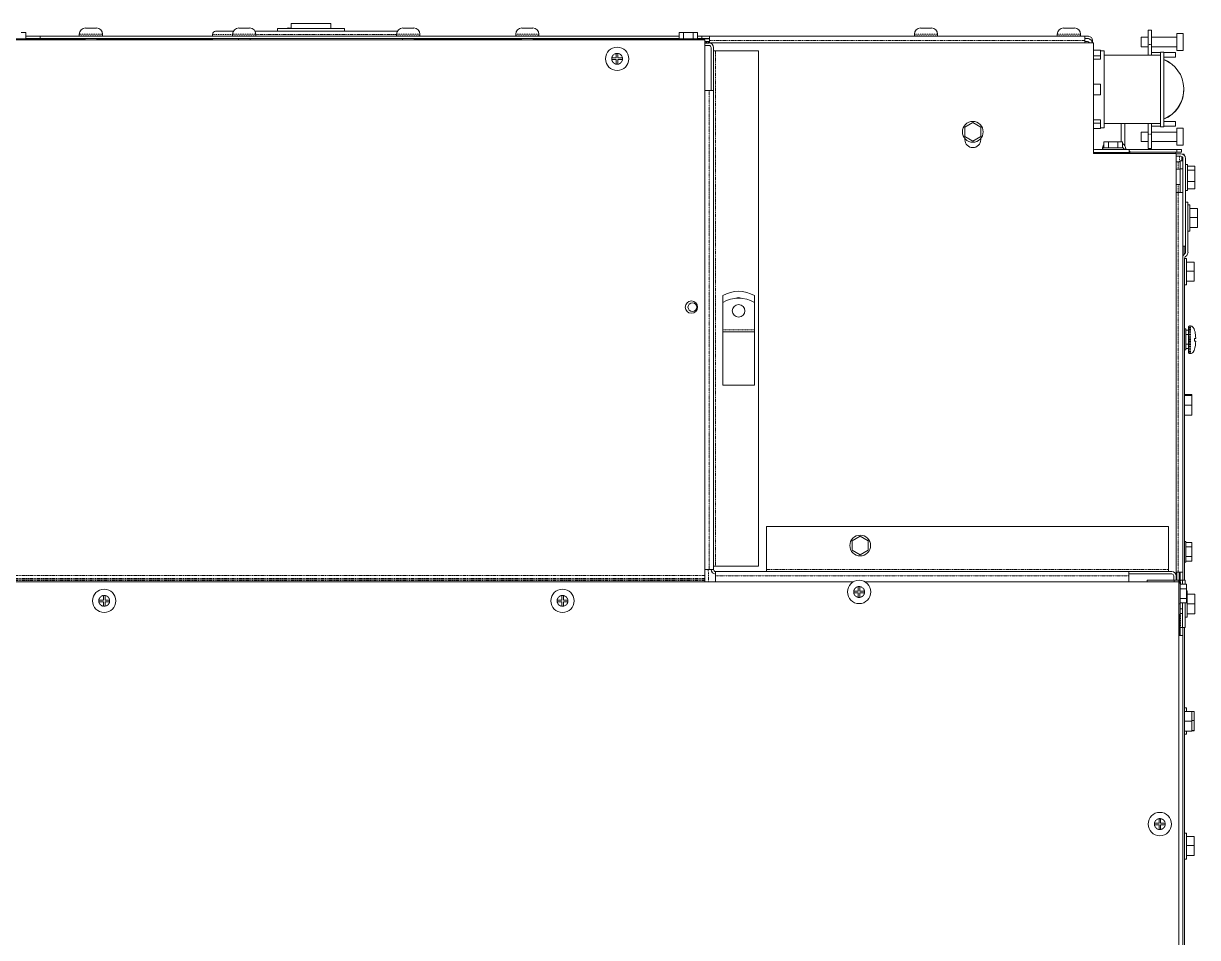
# Model space of a CAD drawing. Header units: millimetres. Extents: x 60499 to 556746, y 248297 to 497145.
# Drawn here: x 503320 to 518918, y 370413 to 382555 of the extents above; entities that cross this region are included whole.
import ezdxf

# ---------------------------------------------------------------- set-up
doc = ezdxf.new("R2010")
doc.units = ezdxf.units.MM
doc.linetypes.add('PHANTOM', pattern=[20, 10, -2, 2, -2, 2, -2])

msp = doc.modelspace()

# ---------------------------------------------------------------- linework, layer by layer
at = {"color": 7, "lineweight": 13, "ltscale": 2.46904e-05}
for p, q in [((504143, 382495), (504144, 382495)), ((506180, 382495), (506181, 382495)), ((508359, 382495), (508360, 382495)), ((509942, 382495), (509942, 382495)), ((517137, 382495), (517138, 382495))]:
    msp.add_line(p, q, dxfattribs=at)
at = {"color": 7, "lineweight": 13, "ltscale": 0.0018}
for p, q in [((504144, 382495), (504205, 382495)), ((504227, 382495), (504287, 382495)), ((506181, 382495), (506241, 382495)), ((506263, 382495), (506324, 382495)), ((508360, 382495), (508421, 382495)), ((508442, 382495), (508503, 382495)), ((509942, 382495), (510003, 382495)), ((510025, 382495), (510085, 382495)), ((515239, 382495), (515300, 382495)), ((515321, 382495), (515382, 382495)), ((517138, 382495), (517198, 382495)), ((517220, 382495), (517281, 382495)), ((511196, 382158), (511196, 382097)), ((511218, 382097), (511218, 382158)), ((511196, 382097), (511136, 382097)), ((511136, 382075), (511196, 382075)), ((511196, 382075), (511196, 382015)), ((511279, 382097), (511218, 382097)), ((511218, 382075), (511279, 382075)), ((511218, 382015), (511218, 382075)), ((518645, 380880), (518705, 380880)), ((518645, 380846), (518705, 380846)), ((514411, 375014), (514351, 375014)), ((514351, 374992), (514411, 374992)), ((514411, 375074), (514411, 375014)), ((514411, 374992), (514411, 374931)), ((514433, 375014), (514433, 375074)), ((514494, 375014), (514433, 375014)), ((514433, 374992), (514494, 374992)), ((514433, 374931), (514433, 374992)), ((504381, 374896), (504321, 374896)), ((504321, 374874), (504381, 374874)), ((504381, 374957), (504381, 374896)), ((504381, 374874), (504381, 374814)), ((504403, 374896), (504403, 374957)), ((504464, 374896), (504403, 374896)), ((504403, 374874), (504464, 374874)), ((504403, 374814), (504403, 374874)), ((510470, 374896), (510410, 374896)), ((510410, 374874), (510470, 374874)), ((510470, 374957), (510470, 374896)), ((510470, 374874), (510470, 374814)), ((510492, 374896), (510492, 374957)), ((510552, 374896), (510492, 374896)), ((510492, 374874), (510552, 374874)), ((510492, 374814), (510492, 374874)), ((518406, 371931), (518346, 371931)), ((518346, 371909), (518406, 371909)), ((518406, 371991), (518406, 371931)), ((518406, 371909), (518406, 371848)), ((518428, 371931), (518428, 371991)), ((518489, 371931), (518428, 371931)), ((518428, 371909), (518489, 371909)), ((518428, 371848), (518428, 371909))]:
    msp.add_line(p, q, dxfattribs=at)
at = {"color": 7, "lineweight": 13, "ltscale": 0.000325361}
for p, q in [((504205, 382495), (504216, 382495)), ((506241, 382495), (506252, 382495)), ((506252, 382495), (506263, 382495)), ((508421, 382495), (508432, 382495)), ((510003, 382495), (510014, 382495)), ((510014, 382495), (510025, 382495)), ((515300, 382495), (515310, 382495)), ((515310, 382495), (515321, 382495)), ((517198, 382495), (517209, 382495)), ((517209, 382495), (517220, 382495))]:
    msp.add_line(p, q, dxfattribs=at)
at = {"color": 7, "lineweight": 13, "ltscale": 0.000325391}
for p, q in [((504216, 382495), (504227, 382495)), ((508432, 382495), (508442, 382495))]:
    msp.add_line(p, q, dxfattribs=at)
at = {"color": 7, "lineweight": 13, "ltscale": 2.47805e-05}
for p, q in [((504287, 382495), (504288, 382495)), ((506324, 382495), (506324, 382495)), ((508503, 382495), (508504, 382495))]:
    msp.add_line(p, q, dxfattribs=at)
at = {"color": 7, "lineweight": 13, "ltscale": 0.03937}
for p, q in [((507571, 382489), (506694, 382489)), ((512370, 382338), (495554, 382338)), ((503350, 382352), (504138, 382352)), ((503541, 382385), (512029, 382385)), ((503541, 382354), (512029, 382354)), ((504293, 382352), (505830, 382352)), ((508287, 382453), (506396, 382453)), ((508509, 382352), (509936, 382352)), ((510091, 382352), (512029, 382352)), ((512370, 375569), (512370, 382338)), ((512435, 382385), (517419, 382385)), ((517535, 382299), (512370, 382299)), ((513084, 382191), (513084, 375347)), ((517535, 380829), (517535, 382299)), ((518426, 381184), (518426, 382175)), ((518468, 381184), (518468, 382175)), ((512488, 381666), (512488, 375301)), ((518635, 380829), (517535, 380829)), ((518635, 375216), (518635, 380829)), ((518724, 380762), (518724, 379599)), ((518758, 379599), (518758, 380762)), ((518722, 380309), (518722, 375264)), ((518791, 379516), (518791, 380180)), ((518746, 375159), (518746, 379436)), ((513193, 375872), (518530, 375872)), ((514346, 375137), (495541, 375137)), ((512514, 375275), (518005, 375275)), ((518669, 375137), (514499, 375137)), ((518669, 363494), (518669, 375137)), ((518746, 367600), (518746, 374529)), ((518722, 374424), (518722, 367705))]:
    msp.add_line(p, q, dxfattribs=at)
at = {"color": 7, "lineweight": 13, "ltscale": 0.001067}
for p, q in [((506694, 382489), (506694, 382453)), ((507586, 382489), (507586, 382453))]:
    msp.add_line(p, q, dxfattribs=at)
at = {"color": 7, "lineweight": 13, "ltscale": 2.47204e-05}
msp.add_line((506840, 382495), (506841, 382495), dxfattribs=at)
at = {"color": 7, "lineweight": 13, "ltscale": 0.001024}
msp.add_line((506841, 382495), (506875, 382495), dxfattribs=at)
at = {"color": 7, "lineweight": 13, "ltscale": 0.015484}
msp.add_line((507395, 382555), (506875, 382555), dxfattribs=at)
at = {"color": 7, "lineweight": 13, "ltscale": 0.001968}
for p, q in [((506875, 382489), (506875, 382555)), ((507404, 382489), (507404, 382555))]:
    msp.add_line(p, q, dxfattribs=at)
at = {"color": 7, "lineweight": 13, "ltscale": 0.00026838}
msp.add_line((507395, 382555), (507404, 382555), dxfattribs=at)
at = {"color": 7, "lineweight": 13, "ltscale": 0.000452747}
msp.add_line((507571, 382489), (507586, 382489), dxfattribs=at)
at = {"color": 7, "lineweight": 13, "ltscale": 2.47505e-05}
for p, q in [((510085, 382495), (510086, 382495)), ((515238, 382495), (515239, 382495)), ((515382, 382495), (515383, 382495)), ((517281, 382495), (517282, 382495))]:
    msp.add_line(p, q, dxfattribs=at)
at = {"color": 7, "lineweight": 13, "ltscale": 0.0082}
for p, q in [((503089, 382351), (503364, 382351)), ((512015, 382351), (512290, 382351)), ((517660, 380902), (517936, 380902)), ((517660, 380883), (517936, 380883)), ((518762, 378497), (518762, 378222)), ((518762, 375675), (518762, 375400)), ((518688, 375119), (518688, 374844))]:
    msp.add_line(p, q, dxfattribs=at)
at = {"color": 7, "lineweight": 13, "ltscale": 0.001804}
for p, q in [((503289, 382434), (503350, 382434)), ((512029, 382434), (512090, 382434)), ((512216, 382434), (512276, 382434)), ((517674, 380985), (517735, 380985)), ((517861, 380985), (517922, 380985)), ((518844, 375661), (518844, 375601)), ((518844, 375475), (518844, 375414)), ((518771, 375105), (518771, 375044)), ((518771, 374918), (518771, 374858))]:
    msp.add_line(p, q, dxfattribs=at)
at = {"color": 7, "lineweight": 13, "ltscale": 0.00245}
for p, q in [((503350, 382351), (503350, 382434)), ((512029, 382351), (512029, 382434)), ((512090, 382351), (512090, 382434)), ((512216, 382351), (512216, 382434)), ((512276, 382351), (512276, 382434)), ((517674, 380902), (517674, 380985)), ((517735, 380902), (517735, 380985)), ((517861, 380902), (517861, 380985)), ((517922, 380902), (517922, 380985)), ((518762, 375661), (518844, 375661)), ((518762, 375601), (518844, 375601)), ((518762, 375475), (518844, 375475)), ((518762, 375414), (518844, 375414)), ((518688, 375105), (518771, 375105)), ((518688, 375044), (518771, 375044)), ((518688, 374918), (518771, 374918)), ((518688, 374858), (518771, 374858))]:
    msp.add_line(p, q, dxfattribs=at)
at = {"color": 7, "lineweight": 13, "ltscale": 0.005698}
for p, q in [((503350, 382385), (503541, 382385)), ((503350, 382354), (503541, 382354))]:
    msp.add_line(p, q, dxfattribs=at)
at = {"color": 7, "lineweight": 13, "ltscale": 0.000392643}
for p, q in [((503364, 382351), (503364, 382338)), ((512015, 382351), (512015, 382338)), ((512290, 382351), (512290, 382338))]:
    msp.add_line(p, q, dxfattribs=at)
at = {"color": 7, "lineweight": 13, "ltscale": 0.000900028}
for p, q in [((503541, 382385), (503541, 382354)), ((512330, 382385), (512330, 382354))]:
    msp.add_line(p, q, dxfattribs=at)
at = {"color": 7, "linetype": 'PHANTOM', "lineweight": 13, "ltscale": 0.0046}
for p, q in [((504061, 382413), (504216, 382413)), ((504216, 382413), (504370, 382413)), ((506098, 382413), (506252, 382413)), ((506252, 382413), (506407, 382413)), ((508277, 382413), (508432, 382413)), ((508432, 382413), (508586, 382413)), ((509859, 382413), (510014, 382413)), ((510014, 382413), (510168, 382413)), ((515156, 382413), (515310, 382413)), ((515310, 382413), (515465, 382413)), ((517055, 382413), (517209, 382413)), ((517209, 382413), (517364, 382413))]:
    msp.add_line(p, q, dxfattribs=at)
at = {"color": 7, "lineweight": 13, "ltscale": 0.000600019}
for p, q in [((504061, 382393), (504061, 382413)), ((504370, 382393), (504370, 382413)), ((506098, 382393), (506098, 382413)), ((506407, 382393), (506407, 382413)), ((508277, 382393), (508277, 382413)), ((508586, 382393), (508586, 382413)), ((509859, 382393), (509859, 382413)), ((510168, 382393), (510168, 382413)), ((515156, 382393), (515156, 382413)), ((515465, 382393), (515465, 382413)), ((517055, 382393), (517055, 382413)), ((517055, 382393), (517055, 382413)), ((517364, 382393), (517364, 382413))]:
    msp.add_line(p, q, dxfattribs=at)
at = {"color": 7, "linetype": 'PHANTOM', "lineweight": 13, "ltscale": 0.0092}
for p, q in [((504370, 382393), (504061, 382393)), ((506407, 382393), (506098, 382393)), ((508586, 382393), (508277, 382393)), ((510168, 382393), (509859, 382393)), ((515465, 382393), (515156, 382393)), ((517364, 382393), (517055, 382393))]:
    msp.add_line(p, q, dxfattribs=at)
at = {"color": 7, "lineweight": 13, "ltscale": 0.0087}
for p, q in [((504362, 382385), (504069, 382385)), ((506398, 382385), (506106, 382385)), ((508578, 382385), (508285, 382385)), ((510160, 382385), (509868, 382385)), ((515457, 382385), (515164, 382385)), ((517355, 382385), (517063, 382385))]:
    msp.add_line(p, q, dxfattribs=at)
at = {"color": 7, "lineweight": 13, "ltscale": 0.000479751}
for p, q in [((504138, 382338), (504138, 382354)), ((504293, 382338), (504293, 382354)), ((506175, 382338), (506175, 382354)), ((506330, 382338), (506330, 382354)), ((509936, 382338), (509936, 382354)), ((510091, 382338), (510091, 382354))]:
    msp.add_line(p, q, dxfattribs=at)
at = {"color": 7, "linetype": 'PHANTOM', "lineweight": 13, "ltscale": 0.007975}
msp.add_line((506098, 382411), (505830, 382411), dxfattribs=at)
at = {"color": 7, "lineweight": 13, "ltscale": 0.000795379}
msp.add_line((505830, 382411), (505830, 382385), dxfattribs=at)
at = {"color": 7, "lineweight": 13, "ltscale": 0.000479871}
for p, q in [((505830, 382354), (505830, 382338)), ((508354, 382338), (508354, 382354)), ((508509, 382338), (508509, 382354))]:
    msp.add_line(p, q, dxfattribs=at)
at = {"color": 7, "lineweight": 13, "ltscale": 0.007036}
msp.add_line((506108, 382453), (505872, 382453), dxfattribs=at)
at = {"color": 7, "linetype": 'PHANTOM', "lineweight": 13, "ltscale": 0.03937}
for p, q in [((508277, 382411), (506407, 382411)), ((512435, 382328), (517419, 382328)), ((512514, 382191), (512514, 375347)), ((512428, 381666), (512428, 375301)), ((518659, 380309), (518659, 375264)), ((513193, 375301), (518530, 375301)), ((512370, 375223), (496813, 375223)), ((512370, 375183), (496813, 375183)), ((512370, 375174), (496813, 375174)), ((512370, 375156), (496813, 375156)), ((512514, 375216), (518005, 375216))]:
    msp.add_line(p, q, dxfattribs=at)
at = {"color": 7, "lineweight": 13, "ltscale": 0.00375}
for p, q in [((512090, 382434), (512216, 382434)), ((515827, 381179), (515827, 381053)), ((516037, 381053), (516037, 381179)), ((517735, 380985), (517861, 380985)), ((514331, 375683), (514331, 375557)), ((514541, 375557), (514541, 375683)), ((518844, 375601), (518844, 375475)), ((518771, 375044), (518771, 374918))]:
    msp.add_line(p, q, dxfattribs=at)
at = {"color": 7, "lineweight": 13, "ltscale": 0.001603}
for p, q in [((512276, 382385), (512330, 382385)), ((512276, 382354), (512330, 382354))]:
    msp.add_line(p, q, dxfattribs=at)
at = {"color": 7, "lineweight": 13, "ltscale": 0.004728}
msp.add_line((512276, 382352), (512435, 382352), dxfattribs=at)
at = {"color": 7, "lineweight": 13, "ltscale": 0.003125}
for p, q in [((512330, 382385), (512435, 382385)), ((512330, 382354), (512435, 382354)), ((518689, 380624), (518689, 380729)), ((518722, 380624), (518722, 380729)), ((518689, 375159), (518689, 375264)), ((518722, 375159), (518722, 375264)), ((518689, 374424), (518689, 374529)), ((518722, 374424), (518722, 374529))]:
    msp.add_line(p, q, dxfattribs=at)
at = {"color": 7, "lineweight": 13, "ltscale": 0.001924}
msp.add_line((512370, 382318), (512435, 382318), dxfattribs=at)
at = {"color": 7, "lineweight": 13, "ltscale": 0.001675}
for p, q in [((512435, 382385), (512435, 382328)), ((517419, 382385), (517419, 382328))]:
    msp.add_line(p, q, dxfattribs=at)
at = {"color": 7, "lineweight": 13, "ltscale": 0.000887172}
for p, q in [((512435, 382299), (512435, 382328)), ((517419, 382299), (517419, 382328)), ((517524, 382299), (517524, 382328))]:
    msp.add_line(p, q, dxfattribs=at)
at = {"color": 7, "lineweight": 13, "ltscale": 0.00145}
for p, q in [((517419, 382385), (517468, 382385)), ((517419, 382354), (517468, 382354))]:
    msp.add_line(p, q, dxfattribs=at)
at = {"color": 7, "lineweight": 13, "ltscale": 0.001125}
for p, q in [((517457, 382354), (517419, 382354)), ((517457, 382314), (517419, 382314))]:
    msp.add_line(p, q, dxfattribs=at)
at = {"color": 7, "lineweight": 13, "ltscale": 0.001875}
for p, q in [((518168, 382310), (518168, 382373)), ((518168, 382247), (518168, 382310)), ((518168, 381113), (518168, 381050)), ((518168, 381050), (518168, 380987))]:
    msp.add_line(p, q, dxfattribs=at)
at = {"color": 7, "lineweight": 13, "ltscale": 0.002735}
for p, q in [((518260, 382373), (518168, 382373)), ((518260, 382247), (518168, 382247)), ((518168, 381113), (518260, 381113)), ((518168, 380987), (518260, 380987))]:
    msp.add_line(p, q, dxfattribs=at)
at = {"color": 7, "lineweight": 13, "ltscale": 0.00575}
for p, q in [((518260, 382274), (518260, 382467)), ((518308, 382467), (518308, 382274)), ((518260, 380893), (518260, 381086)), ((518308, 381086), (518308, 380893))]:
    msp.add_line(p, q, dxfattribs=at)
at = {"color": 7, "lineweight": 13, "ltscale": 0.00144}
for p, q in [((518260, 382467), (518308, 382467)), ((518308, 380893), (518260, 380893))]:
    msp.add_line(p, q, dxfattribs=at)
at = {"color": 7, "lineweight": 13, "ltscale": 0.01}
for p, q in [((518644, 382373), (518308, 382373)), ((518644, 382247), (518308, 382247)), ((518308, 381113), (518644, 381113)), ((518308, 380987), (518644, 380987))]:
    msp.add_line(p, q, dxfattribs=at)
at = {"color": 7, "lineweight": 13, "ltscale": 0.003375}
for p, q in [((518644, 382310), (518644, 382423)), ((518728, 382310), (518728, 382423)), ((518644, 382196), (518644, 382310)), ((518728, 382196), (518728, 382310)), ((518644, 381163), (518644, 381050)), ((518728, 381163), (518728, 381050)), ((518644, 381050), (518644, 380937)), ((518728, 381050), (518728, 380937))]:
    msp.add_line(p, q, dxfattribs=at)
at = {"color": 7, "lineweight": 13, "ltscale": 0.0025}
for p, q in [((518728, 382423), (518644, 382423)), ((518728, 382196), (518644, 382196)), ((518644, 381163), (518728, 381163)), ((518644, 380937), (518728, 380937))]:
    msp.add_line(p, q, dxfattribs=at)
at = {"color": 7, "lineweight": 13, "ltscale": 0.00065}
for p, q in [((511218, 382158), (511196, 382158)), ((511136, 382097), (511136, 382075)), ((514351, 375014), (514351, 374992)), ((514433, 375074), (514411, 375074)), ((504321, 374896), (504321, 374874)), ((504403, 374957), (504381, 374957)), ((510410, 374896), (510410, 374874)), ((510492, 374957), (510470, 374957)), ((518346, 371931), (518346, 371909)), ((518428, 371991), (518406, 371991))]:
    msp.add_line(p, q, dxfattribs=at)
at = {"color": 7, "linetype": 'PHANTOM', "lineweight": 13, "ltscale": 0.001924}
msp.add_line((512370, 382310), (512435, 382310), dxfattribs=at)
at = {"color": 7, "lineweight": 13, "ltscale": 0.001724}
for p, q in [((512370, 382296), (512428, 382296)), ((512370, 382263), (512428, 382263)), ((512428, 381666), (512370, 381666)), ((512370, 375301), (512428, 375301))]:
    msp.add_line(p, q, dxfattribs=at)
at = {"color": 7, "lineweight": 13, "ltscale": 0.016985}
for p, q in [((512454, 381666), (512454, 382237)), ((512488, 381666), (512488, 382237)), ((512514, 382191), (513084, 382191)), ((513193, 375301), (513193, 375872)), ((518530, 375872), (518530, 375301)), ((513084, 375347), (512514, 375347)), ((518005, 375275), (518576, 375275)), ((518005, 375242), (518576, 375242))]:
    msp.add_line(p, q, dxfattribs=at)
at = {"color": 7, "lineweight": 13, "ltscale": 0.000775014}
for p, q in [((512488, 382191), (512514, 382191)), ((518746, 379431), (518772, 379431)), ((518746, 379083), (518772, 379083)), ((512488, 375347), (512514, 375347)), ((518755, 374670), (518781, 374670)), ((518746, 373462), (518772, 373462)), ((518746, 373114), (518772, 373114)), ((518746, 371801), (518772, 371801)), ((518746, 371801), (518772, 371801)), ((518746, 371454), (518772, 371454))]:
    msp.add_line(p, q, dxfattribs=at)
at = {"color": 7, "lineweight": 13, "ltscale": 0.002761}
for p, q in [((517628, 382199), (517535, 382199)), ((517628, 382199), (517535, 382199)), ((517628, 382127), (517535, 382127)), ((517535, 382083), (517628, 382083)), ((517628, 381751), (517535, 381751)), ((517628, 381608), (517535, 381608)), ((517628, 381276), (517535, 381276)), ((517628, 381233), (517535, 381233)), ((517628, 381161), (517535, 381161))]:
    msp.add_line(p, q, dxfattribs=at)
at = {"color": 7, "lineweight": 13, "ltscale": 0.002125}
for p, q in [((517628, 382127), (517628, 382199)), ((517628, 381161), (517628, 381233))]:
    msp.add_line(p, q, dxfattribs=at)
at = {"color": 7, "lineweight": 13, "ltscale": 0.0015}
for p, q in [((517678, 382192), (517628, 382192)), ((517678, 381168), (517628, 381168))]:
    msp.add_line(p, q, dxfattribs=at)
at = {"color": 7, "lineweight": 13, "ltscale": 0.018159}
msp.add_line((517678, 382192), (517678, 381582), dxfattribs=at)
at = {"color": 7, "lineweight": 13, "ltscale": 0.004173}
for p, q in [((518260, 382274), (518260, 382133)), ((518260, 381226), (518260, 381086))]:
    msp.add_line(p, q, dxfattribs=at)
at = {"color": 7, "linetype": 'PHANTOM', "lineweight": 13, "ltscale": 0.00144}
for p, q in [((518308, 382274), (518260, 382274)), ((518260, 381086), (518308, 381086))]:
    msp.add_line(p, q, dxfattribs=at)
at = {"color": 7, "lineweight": 13, "ltscale": 0.00315}
for p, q in [((518308, 382168), (518308, 382274)), ((518308, 381086), (518308, 381192))]:
    msp.add_line(p, q, dxfattribs=at)
at = {"color": 7, "lineweight": 13, "ltscale": 0.000999871}
for p, q in [((518308, 382134), (518308, 382168)), ((518308, 381226), (518308, 381192)), ((518645, 380880), (518645, 380846)), ((518705, 380880), (518705, 380846))]:
    msp.add_line(p, q, dxfattribs=at)
at = {"color": 7, "lineweight": 13, "ltscale": 0.003495}
for p, q in [((518426, 382168), (518308, 382168)), ((518308, 382133), (518426, 382133)), ((518426, 381226), (518308, 381226)), ((518308, 381192), (518426, 381192))]:
    msp.add_line(p, q, dxfattribs=at)
at = {"color": 7, "lineweight": 13, "ltscale": 0.001023}
for p, q in [((518308, 382168), (518308, 382133)), ((518308, 381226), (518308, 381192))]:
    msp.add_line(p, q, dxfattribs=at)
at = {"color": 7, "lineweight": 13, "ltscale": 0.00125}
for p, q in [((518426, 382175), (518468, 382175)), ((518468, 381184), (518426, 381184))]:
    msp.add_line(p, q, dxfattribs=at)
at = {"color": 7, "lineweight": 13, "ltscale": 0.003376}
msp.add_line((518581, 382168), (518468, 382168), dxfattribs=at)
at = {"color": 7, "lineweight": 13, "ltscale": 0.004745}
for p, q in [((518627, 382168), (518468, 382168)), ((518468, 382107), (518627, 382107)), ((518627, 381252), (518468, 381252)), ((518468, 381192), (518627, 381192))]:
    msp.add_line(p, q, dxfattribs=at)
at = {"color": 7, "lineweight": 13, "ltscale": 0.001794}
for p, q in [((518627, 382168), (518627, 382107)), ((518627, 381252), (518627, 381192))]:
    msp.add_line(p, q, dxfattribs=at)
at = {"color": 7, "lineweight": 13, "ltscale": 0.000650721}
for p, q in [((511196, 382015), (511218, 382015)), ((511279, 382075), (511279, 382097)), ((504464, 374874), (504464, 374896)), ((510552, 374874), (510552, 374896)), ((504381, 374814), (504403, 374814)), ((518489, 371909), (518489, 371931)), ((518406, 371848), (518428, 371848))]:
    msp.add_line(p, q, dxfattribs=at)
at = {"color": 7, "lineweight": 13, "ltscale": 0.001299}
for p, q in [((517628, 382083), (517628, 382127)), ((517628, 381233), (517628, 381276))]:
    msp.add_line(p, q, dxfattribs=at)
at = {"color": 7, "lineweight": 13, "ltscale": 0.01875}
for p, q in [((517678, 382133), (518308, 382133)), ((517678, 381226), (518308, 381226))]:
    msp.add_line(p, q, dxfattribs=at)
at = {"color": 7, "lineweight": 13, "ltscale": 2.28281e-05}
for p, q in [((518308, 382134), (518308, 382133)), ((518308, 381226), (518308, 381226))]:
    msp.add_line(p, q, dxfattribs=at)
at = {"color": 7, "lineweight": 13, "ltscale": 0.003498}
msp.add_line((518426, 382134), (518308, 382134), dxfattribs=at)
at = {"color": 7, "lineweight": 13, "ltscale": 0.00425}
msp.add_line((517628, 381751), (517628, 381608), dxfattribs=at)
at = {"color": 7, "lineweight": 13, "ltscale": 0.000955661}
msp.add_line((518736, 381697), (518735, 381665), dxfattribs=at)
at = {"color": 7, "lineweight": 13, "ltscale": 0.000524979}
msp.add_line((518736, 381680), (518736, 381697), dxfattribs=at)
at = {"color": 7, "lineweight": 13, "ltscale": 0.001765}
for p, q in [((512428, 381666), (512488, 381666)), ((512428, 375301), (512488, 375301)), ((512514, 375216), (512514, 375275)), ((518005, 375216), (518005, 375275))]:
    msp.add_line(p, q, dxfattribs=at)
at = {"color": 7, "lineweight": 13, "ltscale": 0.012341}
msp.add_line((517678, 381582), (517678, 381168), dxfattribs=at)
at = {"color": 7, "lineweight": 13, "ltscale": 0.000430853}
msp.add_line((518735, 381665), (518736, 381680), dxfattribs=at)
at = {"color": 7, "lineweight": 13, "ltscale": 0.003609}
for p, q in [((515932, 381239), (515827, 381179)), ((515827, 381053), (515932, 380992))]:
    msp.add_line(p, q, dxfattribs=at)
at = {"color": 7, "lineweight": 13, "ltscale": 0.003608}
for p, q in [((516037, 381179), (515932, 381239)), ((515932, 380992), (516037, 381053)), ((514436, 375743), (514331, 375683)), ((514541, 375683), (514436, 375743)), ((514331, 375557), (514436, 375496)), ((514436, 375496), (514541, 375557))]:
    msp.add_line(p, q, dxfattribs=at)
at = {"color": 7, "lineweight": 13, "ltscale": 0.007195}
msp.add_line((517903, 380985), (517903, 381226), dxfattribs=at)
at = {"color": 7, "lineweight": 13, "ltscale": 0.008675}
msp.add_line((517954, 380935), (517954, 381226), dxfattribs=at)
at = {"color": 7, "lineweight": 13, "ltscale": 0.003496}
msp.add_line((518308, 381226), (518426, 381226), dxfattribs=at)
at = {"color": 7, "lineweight": 13, "ltscale": 0.00047074}
for p, q in [((515827, 381027), (515827, 381011)), ((516037, 381011), (516037, 381027))]:
    msp.add_line(p, q, dxfattribs=at)
at = {"color": 7, "lineweight": 13, "ltscale": 0.000109815}
msp.add_line((517950, 380935), (517954, 380935), dxfattribs=at)
at = {"color": 7, "lineweight": 13, "ltscale": 0.000184187}
msp.add_line((517954, 380929), (517954, 380935), dxfattribs=at)
at = {"color": 7, "lineweight": 13, "ltscale": 0.01365}
for p, q in [((517549, 380883), (518008, 380883)), ((517549, 380843), (518008, 380843))]:
    msp.add_line(p, q, dxfattribs=at)
at = {"color": 7, "lineweight": 13, "ltscale": 0.005038}
msp.add_line((517550, 380831), (517720, 380831), dxfattribs=at)
at = {"color": 7, "lineweight": 13, "ltscale": 6.27172e-05}
msp.add_line((517567, 380829), (517567, 380831), dxfattribs=at)
at = {"color": 7, "linetype": 'PHANTOM', "lineweight": 13, "ltscale": 0.000175176}
msp.add_line((517654, 380890), (517660, 380890), dxfattribs=at)
at = {"color": 7, "lineweight": 13, "ltscale": 0.000200046}
for p, q in [((517654, 380883), (517654, 380890)), ((517963, 380883), (517963, 380890))]:
    msp.add_line(p, q, dxfattribs=at)
at = {"color": 7, "lineweight": 13, "ltscale": 0.000575028}
for p, q in [((517660, 380902), (517660, 380883)), ((517936, 380902), (517936, 380883)), ((518688, 375119), (518669, 375119)), ((518688, 374844), (518669, 374844)), ((518688, 374703), (518669, 374703))]:
    msp.add_line(p, q, dxfattribs=at)
at = {"color": 7, "lineweight": 13, "ltscale": 0.000412107}
for p, q in [((517720, 380843), (517720, 380829)), ((517877, 380843), (517877, 380829))]:
    msp.add_line(p, q, dxfattribs=at)
at = {"color": 7, "lineweight": 13, "ltscale": 0.004237}
msp.add_line((517877, 380831), (518019, 380831), dxfattribs=at)
at = {"color": 7, "lineweight": 13, "ltscale": 6.22366e-05}
msp.add_line((517887, 380829), (517887, 380831), dxfattribs=at)
at = {"color": 7, "lineweight": 13, "ltscale": 6.21165e-05}
for p, q in [((517903, 380829), (517903, 380831)), ((517954, 380829), (517954, 380831))]:
    msp.add_line(p, q, dxfattribs=at)
at = {"color": 7, "linetype": 'PHANTOM', "lineweight": 13, "ltscale": 0.000824996}
msp.add_line((517936, 380890), (517963, 380890), dxfattribs=at)
at = {"color": 7, "lineweight": 13, "ltscale": 0.0012}
for p, q in [((518008, 380843), (518008, 380883)), ((518772, 373114), (518772, 373154))]:
    msp.add_line(p, q, dxfattribs=at)
at = {"color": 7, "lineweight": 13, "ltscale": 0.018962}
msp.add_line((518645, 380880), (518008, 380880), dxfattribs=at)
at = {"color": 7, "lineweight": 13, "ltscale": 0.00032494}
msp.add_line((518008, 380861), (518019, 380861), dxfattribs=at)
at = {"color": 7, "lineweight": 13, "ltscale": 0.000899908}
msp.add_line((518019, 380861), (518019, 380831), dxfattribs=at)
at = {"color": 7, "lineweight": 13, "ltscale": 0.018637}
msp.add_line((518019, 380846), (518645, 380846), dxfattribs=at)
at = {"color": 7, "lineweight": 13, "ltscale": 0.000510148}
msp.add_line((518631, 380829), (518631, 380846), dxfattribs=at)
at = {"color": 7, "lineweight": 13, "ltscale": 0.001775}
for p, q in [((518695, 380824), (518635, 380824)), ((518695, 380791), (518635, 380791)), ((518669, 375160), (518609, 375160))]:
    msp.add_line(p, q, dxfattribs=at)
at = {"color": 7, "linetype": 'PHANTOM', "lineweight": 13, "ltscale": 0.002194}
msp.add_line((518679, 380791), (518679, 380717), dxfattribs=at)
at = {"color": 7, "lineweight": 13, "ltscale": 0.001732}
msp.add_line((518709, 380788), (518709, 380729), dxfattribs=at)
at = {"color": 7, "lineweight": 13, "ltscale": 0.000737528}
msp.add_line((518742, 380820), (518718, 380820), dxfattribs=at)
at = {"color": 7, "lineweight": 13, "ltscale": 0.000520481}
msp.add_line((518742, 380820), (518742, 380803), dxfattribs=at)
at = {"color": 7, "lineweight": 13, "ltscale": 0.000749603}
msp.add_line((518661, 380717), (518635, 380717), dxfattribs=at)
at = {"color": 7, "lineweight": 13, "ltscale": 0.001585}
for p, q in [((518689, 380622), (518635, 380622)), ((518689, 380417), (518635, 380417))]:
    msp.add_line(p, q, dxfattribs=at)
at = {"color": 7, "lineweight": 13, "ltscale": 0.000835028}
msp.add_line((518689, 380717), (518661, 380717), dxfattribs=at)
at = {"color": 7, "linetype": 'PHANTOM', "lineweight": 13, "ltscale": 0.002841}
msp.add_line((518661, 380622), (518661, 380717), dxfattribs=at)
at = {"color": 7, "lineweight": 13, "ltscale": 0.000990019}
for p, q in [((518722, 380729), (518689, 380729)), ((518722, 380624), (518689, 380624)), ((518758, 380180), (518791, 380180)), ((518758, 379599), (518724, 379599)), ((518753, 375159), (518720, 375159)), ((518753, 374529), (518720, 374529))]:
    msp.add_line(p, q, dxfattribs=at)
at = {"color": 7, "lineweight": 13, "ltscale": 0.009375}
for p, q in [((518689, 380309), (518689, 380624)), ((518722, 380309), (518722, 380624)), ((512610, 378420), (512610, 378105))]:
    msp.add_line(p, q, dxfattribs=at)
at = {"color": 7, "lineweight": 13, "ltscale": 3.96488e-05}
msp.add_line((518723, 380717), (518722, 380717), dxfattribs=at)
at = {"color": 7, "lineweight": 13, "ltscale": 0.003828}
msp.add_line((518723, 380717), (518723, 380589), dxfattribs=at)
at = {"color": 7, "lineweight": 13, "ltscale": 0.000774954}
for p, q in [((518758, 380683), (518784, 380683)), ((518758, 380683), (518784, 380683)), ((518758, 380335), (518784, 380335)), ((518791, 380144), (518817, 380144)), ((518791, 379796), (518817, 379796)), ((513193, 375275), (513193, 375301)), ((518530, 375275), (518530, 375301))]:
    msp.add_line(p, q, dxfattribs=at)
at = {"color": 7, "lineweight": 13, "ltscale": 0.000345786}
msp.add_line((518784, 380683), (518784, 380672), dxfattribs=at)
at = {"color": 7, "lineweight": 13, "ltscale": 0.010004}
msp.add_line((518784, 380335), (518784, 380672), dxfattribs=at)
at = {"color": 7, "lineweight": 13, "ltscale": 0.003}
for p, q in [((518784, 380660), (518884, 380660)), ((518784, 380658), (518884, 380658)), ((518784, 380605), (518884, 380605)), ((518784, 380458), (518884, 380458)), ((518784, 380360), (518884, 380360)), ((518784, 380359), (518884, 380359)), ((518817, 380097), (518918, 380097)), ((518817, 379977), (518918, 379977)), ((518817, 379845), (518918, 379845)), ((518817, 379843), (518918, 379843)), ((518772, 379385), (518873, 379385)), ((518772, 379264), (518873, 379264)), ((518772, 379132), (518873, 379132)), ((518772, 379130), (518873, 379130)), ((518781, 374975), (518882, 374975)), ((518781, 374844), (518882, 374844)), ((518781, 374713), (518882, 374713)), ((518772, 371755), (518873, 371755)), ((518772, 371755), (518873, 371755)), ((518772, 371634), (518873, 371634)), ((518772, 371502), (518873, 371502)), ((518772, 371500), (518873, 371500))]:
    msp.add_line(p, q, dxfattribs=at)
at = {"color": 7, "lineweight": 13, "ltscale": 4.21719e-05}
msp.add_line((518884, 380660), (518884, 380658), dxfattribs=at)
at = {"color": 7, "lineweight": 13, "ltscale": 0.001583}
msp.add_line((518884, 380658), (518884, 380605), dxfattribs=at)
at = {"color": 7, "lineweight": 13, "ltscale": 0.004375}
msp.add_line((518884, 380605), (518884, 380458), dxfattribs=at)
at = {"color": 7, "lineweight": 13, "ltscale": 7.49723e-05}
for p, q in [((518724, 380589), (518722, 380589)), ((518724, 380430), (518722, 380430)), ((518724, 380050), (518722, 380050)), ((518724, 379891), (518722, 379891))]:
    msp.add_line(p, q, dxfattribs=at)
at = {"color": 7, "lineweight": 13, "ltscale": 3.49631e-05}
for p, q in [((518724, 380589), (518723, 380589)), ((518724, 380430), (518723, 380430)), ((518723, 380351), (518724, 380351))]:
    msp.add_line(p, q, dxfattribs=at)
at = {"color": 7, "lineweight": 13, "ltscale": 0.002903}
msp.add_line((518884, 380458), (518884, 380360), dxfattribs=at)
at = {"color": 7, "lineweight": 13, "ltscale": 0.000710014}
for p, q in [((518659, 380309), (518635, 380309)), ((518635, 375264), (518659, 375264))]:
    msp.add_line(p, q, dxfattribs=at)
at = {"color": 7, "lineweight": 13, "ltscale": 0.001865}
for p, q in [((518659, 380309), (518722, 380309)), ((518659, 375264), (518722, 375264))]:
    msp.add_line(p, q, dxfattribs=at)
at = {"color": 7, "linetype": 'PHANTOM', "lineweight": 13, "ltscale": 0.0032}
msp.add_line((518661, 380309), (518661, 380417), dxfattribs=at)
at = {"color": 7, "lineweight": 13, "ltscale": 0.011325}
msp.add_line((518723, 380430), (518723, 380050), dxfattribs=at)
at = {"color": 7, "lineweight": 13, "ltscale": 4.13309e-05}
msp.add_line((518884, 380360), (518884, 380359), dxfattribs=at)
at = {"color": 7, "lineweight": 13, "ltscale": 0.007516}
for p, q in [((518817, 380144), (518817, 379891)), ((518772, 379431), (518772, 379179)), ((518772, 371801), (518772, 371549))]:
    msp.add_line(p, q, dxfattribs=at)
at = {"color": 7, "lineweight": 13, "ltscale": 0.003591}
for p, q in [((518918, 380097), (518918, 379977)), ((518873, 379385), (518873, 379264)), ((518873, 373415), (518873, 373294)), ((518873, 371755), (518873, 371634))]:
    msp.add_line(p, q, dxfattribs=at)
at = {"color": 7, "lineweight": 13, "ltscale": 0.003928}
for p, q in [((518918, 379977), (518918, 379845)), ((518873, 379264), (518873, 379132)), ((518873, 373294), (518873, 373162)), ((518873, 371634), (518873, 371502))]:
    msp.add_line(p, q, dxfattribs=at)
at = {"color": 7, "lineweight": 13, "ltscale": 0.012545}
msp.add_line((518723, 379891), (518723, 379469), dxfattribs=at)
at = {"color": 7, "lineweight": 13, "ltscale": 0.002834}
for p, q in [((518817, 379796), (518817, 379891)), ((518772, 379083), (518772, 379179)), ((518772, 371454), (518772, 371549))]:
    msp.add_line(p, q, dxfattribs=at)
at = {"color": 7, "lineweight": 13, "ltscale": 6.15157e-05}
for p, q in [((518918, 379845), (518918, 379843)), ((518873, 379132), (518873, 379130)), ((518873, 373162), (518873, 373160))]:
    msp.add_line(p, q, dxfattribs=at)
at = {"color": 7, "lineweight": 13, "ltscale": 0.003243}
msp.add_line((518742, 379599), (518742, 379490), dxfattribs=at)
at = {"color": 7, "lineweight": 13, "ltscale": 0.002469}
msp.add_line((518758, 379516), (518758, 379599), dxfattribs=at)
at = {"color": 7, "lineweight": 13, "ltscale": 0.000835896}
msp.add_line((518730, 379478), (518750, 379498), dxfattribs=at)
at = {"color": 7, "lineweight": 13, "ltscale": 0.000835939}
msp.add_line((518754, 379454), (518774, 379474), dxfattribs=at)
at = {"color": 7, "lineweight": 13, "ltscale": 0.0027}
for p, q in [((512610, 378940), (512610, 378850)), ((513030, 378940), (513030, 378850))]:
    msp.add_line(p, q, dxfattribs=at)
at = {"color": 7, "lineweight": 13, "ltscale": 0.010825}
for p, q in [((512610, 378486), (512610, 378850)), ((513030, 378486), (513030, 378850))]:
    msp.add_line(p, q, dxfattribs=at)
at = {"color": 7, "lineweight": 13, "ltscale": 0.000775074}
for p, q in [((512610, 378460), (512610, 378486)), ((513030, 378460), (513030, 378486))]:
    msp.add_line(p, q, dxfattribs=at)
at = {"color": 7, "linetype": 'PHANTOM', "lineweight": 13, "ltscale": 0.0125}
msp.add_line((513030, 378486), (512610, 378486), dxfattribs=at)
at = {"color": 7, "lineweight": 13, "ltscale": 0.018053}
for p, q in [((512610, 378460), (512610, 377854)), ((513030, 378460), (513030, 377854))]:
    msp.add_line(p, q, dxfattribs=at)
at = {"color": 7, "lineweight": 13, "ltscale": 0.0125}
for p, q in [((513030, 378460), (512610, 378460)), ((512610, 377749), (513030, 377749))]:
    msp.add_line(p, q, dxfattribs=at)
at = {"color": 7, "lineweight": 13, "ltscale": 0.000467195}
for p, q in [((518762, 378497), (518746, 378497)), ((518762, 378222), (518746, 378222)), ((518762, 375675), (518746, 375675)), ((518762, 375400), (518746, 375400))]:
    msp.add_line(p, q, dxfattribs=at)
at = {"color": 7, "lineweight": 13, "ltscale": 0.001153}
for p, q in [((518762, 378483), (518800, 378483)), ((518762, 378422), (518800, 378422)), ((518762, 378296), (518800, 378296)), ((518762, 378236), (518800, 378236))]:
    msp.add_line(p, q, dxfattribs=at)
at = {"color": 7, "lineweight": 13, "ltscale": 0.010425}
msp.add_line((518800, 378178), (518800, 378529), dxfattribs=at)
at = {"color": 7, "linetype": 'PHANTOM', "lineweight": 13, "ltscale": 0.010925}
for p, q in [((518809, 378170), (518809, 378537)), ((518826, 378170), (518826, 378537))]:
    msp.add_line(p, q, dxfattribs=at)
at = {"color": 7, "lineweight": 13, "ltscale": 0.000524986}
for p, q in [((518809, 378537), (518826, 378537)), ((518809, 378170), (518826, 378170))]:
    msp.add_line(p, q, dxfattribs=at)
at = {"color": 7, "lineweight": 13, "ltscale": 1.4598e-05}
for p, q in [((518879, 378477), (518879, 378477)), ((518879, 378230), (518879, 378230))]:
    msp.add_line(p, q, dxfattribs=at)
at = {"color": 7, "lineweight": 13, "ltscale": 0.000445989}
for p, q in [((518879, 378372), (518894, 378372)), ((518894, 378335), (518879, 378335))]:
    msp.add_line(p, q, dxfattribs=at)
at = {"color": 7, "lineweight": 13, "ltscale": 0.003097}
for p, q in [((512610, 377854), (512610, 377749)), ((513030, 377854), (513030, 377749))]:
    msp.add_line(p, q, dxfattribs=at)
at = {"color": 7, "lineweight": 13, "ltscale": 0.001897}
msp.add_line((512610, 377854), (512610, 377790), dxfattribs=at)
at = {"color": 7, "lineweight": 13, "ltscale": 0.002847}
msp.add_line((518746, 377627), (518842, 377627), dxfattribs=at)
at = {"color": 7, "lineweight": 13, "ltscale": 0.002848}
for p, q in [((518746, 377615), (518842, 377615)), ((518746, 377484), (518842, 377484)), ((518746, 377353), (518842, 377353)), ((518746, 373416), (518842, 373416)), ((518746, 373285), (518842, 373285)), ((518746, 373154), (518842, 373154))]:
    msp.add_line(p, q, dxfattribs=at)
at = {"color": 7, "lineweight": 13, "ltscale": 0.000342902}
msp.add_line((518842, 377627), (518842, 377615), dxfattribs=at)
at = {"color": 7, "lineweight": 13, "ltscale": 0.0039}
for p, q in [((518842, 377615), (518842, 377484)), ((518842, 377484), (518842, 377353)), ((518882, 374975), (518882, 374844)), ((518882, 374844), (518882, 374713)), ((518842, 373416), (518842, 373285)), ((518842, 373285), (518842, 373154))]:
    msp.add_line(p, q, dxfattribs=at)
at = {"color": 7, "lineweight": 13, "ltscale": 0.008727}
msp.add_line((512370, 375275), (512370, 375569), dxfattribs=at)
at = {"color": 7, "lineweight": 13, "ltscale": 0.001556}
msp.add_line((512370, 375223), (512370, 375275), dxfattribs=at)
at = {"color": 7, "lineweight": 13, "ltscale": 0.001184}
msp.add_line((512370, 375223), (512370, 375183), dxfattribs=at)
at = {"color": 7, "lineweight": 13, "ltscale": 0.000268771}
msp.add_line((512370, 375183), (512370, 375174), dxfattribs=at)
at = {"color": 7, "lineweight": 13, "ltscale": 0.000547995}
msp.add_line((512370, 375156), (512370, 375174), dxfattribs=at)
at = {"color": 7, "lineweight": 13, "ltscale": 0.000556165}
msp.add_line((512370, 375156), (512370, 375137), dxfattribs=at)
at = {"color": 7, "lineweight": 13, "ltscale": 0.00234}
for p, q in [((512514, 375216), (512514, 375137)), ((518005, 375137), (518005, 375216))]:
    msp.add_line(p, q, dxfattribs=at)
at = {"color": 7, "lineweight": 13, "ltscale": 0.010725}
msp.add_line((518609, 375160), (518249, 375160), dxfattribs=at)
at = {"color": 7, "lineweight": 13, "ltscale": 0.000681119}
for p, q in [((518249, 375137), (518249, 375160)), ((518669, 375137), (518669, 375160))]:
    msp.add_line(p, q, dxfattribs=at)
at = {"color": 7, "lineweight": 13, "ltscale": 0.001659}
for p, q in [((518602, 375216), (518602, 375160)), ((518635, 375216), (518635, 375160))]:
    msp.add_line(p, q, dxfattribs=at)
at = {"color": 7, "linetype": 'PHANTOM', "lineweight": 13, "ltscale": 0.000681119}
msp.add_line((518609, 375137), (518609, 375160), dxfattribs=at)
at = {"color": 7, "lineweight": 13, "ltscale": 0.003088}
msp.add_line((518642, 375264), (518642, 375160), dxfattribs=at)
at = {"color": 7, "lineweight": 13, "ltscale": 0.004304}
msp.add_line((518675, 375119), (518675, 375264), dxfattribs=at)
at = {"color": 7, "lineweight": 13, "ltscale": 0.0016}
for p, q in [((518689, 375105), (518689, 375159)), ((518720, 375105), (518720, 375159)), ((518753, 375105), (518753, 375159))]:
    msp.add_line(p, q, dxfattribs=at)
at = {"color": 7, "lineweight": 13, "ltscale": 0.000112458}
for p, q in [((518692, 375159), (518689, 375159)), ((518692, 374529), (518689, 374529))]:
    msp.add_line(p, q, dxfattribs=at)
at = {"color": 7, "linetype": 'PHANTOM', "lineweight": 13, "ltscale": 0.0016}
for p, q in [((518692, 375105), (518692, 375159)), ((518718, 375159), (518718, 375105))]:
    msp.add_line(p, q, dxfattribs=at)
at = {"color": 7, "lineweight": 13, "ltscale": 0.000759816}
for p, q in [((518692, 375159), (518718, 375159)), ((518692, 374529), (518718, 374529))]:
    msp.add_line(p, q, dxfattribs=at)
at = {"color": 7, "lineweight": 13, "ltscale": 5.27449e-05}
for p, q in [((518718, 375159), (518720, 375159)), ((518718, 374529), (518720, 374529))]:
    msp.add_line(p, q, dxfattribs=at)
at = {"color": 7, "lineweight": 13, "ltscale": 0.000650601}
msp.add_line((514494, 374992), (514494, 375014), dxfattribs=at)
at = {"color": 7, "lineweight": 13, "ltscale": 0.000312445}
msp.add_line((518771, 375018), (518781, 375018), dxfattribs=at)
at = {"color": 7, "lineweight": 13, "ltscale": 0.01035}
msp.add_line((518781, 375018), (518781, 374670), dxfattribs=at)
at = {"color": 7, "lineweight": 13, "ltscale": 0.000650661}
for p, q in [((514411, 374931), (514433, 374931)), ((510470, 374814), (510492, 374814))]:
    msp.add_line(p, q, dxfattribs=at)
at = {"color": 7, "lineweight": 13, "ltscale": 0.004191}
msp.add_line((518688, 374844), (518688, 374703), dxfattribs=at)
at = {"color": 7, "lineweight": 13, "ltscale": 0.009791}
for p, q in [((518720, 374529), (518720, 374858)), ((518753, 374529), (518753, 374858))]:
    msp.add_line(p, q, dxfattribs=at)
at = {"color": 7, "lineweight": 13, "ltscale": 6.24769e-05}
for p, q in [((518755, 374844), (518753, 374844)), ((518753, 374778), (518755, 374778)), ((518755, 374721), (518753, 374721)), ((518755, 374670), (518753, 374670))]:
    msp.add_line(p, q, dxfattribs=at)
at = {"color": 7, "lineweight": 13, "ltscale": 0.000416192}
msp.add_line((518755, 374844), (518755, 374858), dxfattribs=at)
at = {"color": 7, "lineweight": 13, "ltscale": 0.003659}
msp.add_line((518755, 374721), (518755, 374844), dxfattribs=at)
at = {"color": 7, "lineweight": 13, "ltscale": 0.008305}
msp.add_line((518675, 374424), (518675, 374703), dxfattribs=at)
at = {"color": 7, "lineweight": 13, "ltscale": 0.000934991}
for p, q in [((518688, 374778), (518720, 374778)), ((518688, 374717), (518720, 374717))]:
    msp.add_line(p, q, dxfattribs=at)
at = {"color": 7, "lineweight": 13, "ltscale": 0.005601}
msp.add_line((518689, 374529), (518689, 374717), dxfattribs=at)
at = {"color": 7, "linetype": 'PHANTOM', "lineweight": 13, "ltscale": 0.005601}
for p, q in [((518692, 374529), (518692, 374717)), ((518718, 374717), (518718, 374529))]:
    msp.add_line(p, q, dxfattribs=at)
at = {"color": 7, "lineweight": 13, "ltscale": 0.001516}
msp.add_line((518755, 374670), (518755, 374721), dxfattribs=at)
at = {"color": 7, "lineweight": 13, "ltscale": 0.001574}
msp.add_line((518669, 374424), (518722, 374424), dxfattribs=at)
at = {"color": 7, "lineweight": 13, "ltscale": 0.00135}
msp.add_line((518772, 373462), (518772, 373416), dxfattribs=at)
at = {"color": 7, "lineweight": 13, "ltscale": 0.000927182}
for p, q in [((518842, 373415), (518873, 373415)), ((518842, 373294), (518873, 373294)), ((518842, 373162), (518873, 373162)), ((518842, 373160), (518873, 373160))]:
    msp.add_line(p, q, dxfattribs=at)
at = {"color": 7, "lineweight": 13, "ltscale": 6.16359e-05}
msp.add_line((518873, 371502), (518873, 371500), dxfattribs=at)
at = {"color": 7, "lineweight": 13, "ltscale": 0.03937}
for points in [[(518879, 378477), (518871, 378497), (518860, 378516), (518850, 378527), (518843, 378532), (518835, 378536), (518826, 378537)], [(518894, 378372), (518893, 378403), (518891, 378421), (518888, 378440), (518885, 378457), (518879, 378477)], [(518879, 378230), (518884, 378247), (518890, 378277), (518893, 378308), (518894, 378335)], [(518879, 378230), (518871, 378210), (518860, 378191), (518850, 378180), (518843, 378175), (518835, 378171), (518826, 378170)]]:
    msp.add_lwpolyline(points, dxfattribs=at)
for centre, radius in [((511207, 382086), 155), ((515932, 381116), 138), ((512193, 378788), 81.5), ((512207, 378787), 58.8), ((512820, 378738), 84), ((514436, 375620), 138), ((514422, 375003), 155), ((504392, 374885), 155), ((510481, 374885), 155), ((518417, 371920), 155)]:
    msp.add_circle(centre, radius, dxfattribs=at)
at = {"color": 7, "linetype": 'PHANTOM', "lineweight": 13, "ltscale": 0.03937}
for centre in [(511207, 382086), (514422, 375003), (504392, 374885), (510481, 374885), (518417, 371920)]:
    msp.add_circle(centre, 72.2, dxfattribs=at)
at = {"color": 7, "lineweight": 13, "ltscale": 0.03937}
for centre, radius, start, end in [((504143, 382413), 82.3, 90, 180), ((504288, 382413), 82.3, 0, 90), ((506180, 382413), 82.3, 90, 180), ((506324, 382413), 82.3, 0, 90), ((506840, 382413), 82.3, 90, 112.553), ((508359, 382413), 82.3, 90, 180), ((508504, 382413), 82.3, 0, 90), ((509942, 382413), 82.3, 90, 180), ((510086, 382413), 82.3, 0, 90), ((515238, 382413), 82.3, 90, 180), ((515383, 382413), 82.3, 0, 90), ((517137, 382413), 82.3, 90, 180), ((517137, 382413), 82.3, 90, 180), ((517282, 382413), 82.3, 0, 90), ((517282, 382413), 82.3, 0, 90), ((504069, 382393), 8.4, 180, 270), ((504362, 382393), 8.4, 270, 0), ((505872, 382411), 42, 89.9999, 180), ((506106, 382393), 8.4, 180, 270), ((506398, 382393), 8.4, 270, 0), ((508285, 382393), 8.4, 180, 270), ((508578, 382393), 8.4, 270, 0), ((509868, 382393), 8.4, 180, 270), ((510160, 382393), 8.4, 270, 0), ((515164, 382393), 8.4, 180, 270), ((515457, 382393), 8.4, 270, 0), ((517063, 382393), 8.4, 180, 270), ((517355, 382393), 8.4, 270, 0), ((517457, 382288), 66.3, 9.1152, 90), ((517457, 382288), 26, 23.8105, 90), ((517468, 382328), 56.3, 0, 90), ((517468, 382328), 26, 50.4084, 90), ((512428, 382237), 59.3, 0, 90), ((512428, 382237), 26, 0, 90), ((518308, 381680), 428, 53.457, 68.1118), ((518314, 381682), 422, 53.8959, 68.6732), ((518308, 381680), 428, 291.8881, 2.363), ((518308, 381683), 428, 291.8913, 357.6129), ((515932, 381011), 105, 180, 0), ((517737, 380890), 82.3, 139.1955, 180), ((517881, 380890), 82.3, 0, 60.5596), ((517549, 380909), 26, 236.7438, 270), ((517549, 380909), 66.3, 257.5734, 270), ((517550, 380887), 56.3, 254.417, 270), ((518695, 380762), 62.7, 0, 90), ((518695, 380762), 29.4, 0, 90), ((518732, 379516), 26, 315, 0), ((518732, 379516), 59.3, 315, 0), ((518772, 379436), 59.3, 135, 147.8862), ((518772, 379436), 26, 135, 180), ((512820, 378577), 420, 60, 120), ((512820, 378486), 420, 60, 120), ((512820, 378829), 84, 64.3132, 115.6869), ((518809, 378529), 8.4, 90, 180), ((518515, 378353), 364, 357.024, 2.976), ((518515, 378353), 364, 357.024, 2.976), ((518809, 378178), 8.4, 180, 270), ((512514, 375301), 59.3, 180, 270), ((512514, 375301), 26, 180, 270), ((518576, 375216), 59.3, 0, 90), ((518576, 375216), 26, 0, 90)]:
    msp.add_arc(centre, radius, start, end, dxfattribs=at)
at = {"color": 7, "linetype": 'PHANTOM', "lineweight": 13, "ltscale": 0.03937}
msp.add_arc((511732, 375200), 689, 354.7346, 8.4103, dxfattribs=at)
at = {"color": 7, "lineweight": 13, "ltscale": 0.03937}
msp.add_ellipse((518315, 381683), major_axis=(0, 424), ratio=0.992412, start_param=4.746347, end_param=5.911605, dxfattribs=at)

doc.saveas('drawing.dxf')
